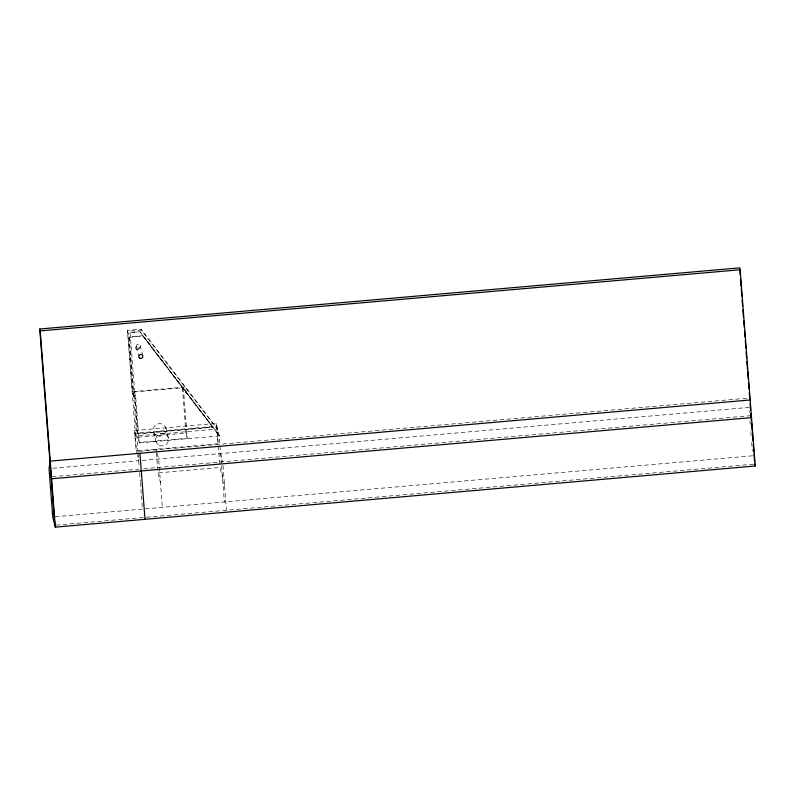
<?xml version="1.0" encoding="UTF-8"?>
<svg xmlns="http://www.w3.org/2000/svg" width="795" height="795" viewBox="0 0 795 795"><rect width="100%" height="100%" fill="white"/><g stroke="black" fill="none" stroke-linecap="round" stroke-linejoin="round"><path stroke-width="0.6" stroke-dasharray="3.98 2.98" d="M135.587 436.147L127.448 330.402L141.152 329.209L217.532 428.992L135.587 436.147L134.176 430.592L216.121 423.437L219.281 435.918L221.477 464.459M217.741 429.837L141.371 330.054L127.667 331.247L132.308 391.687L133.739 397.341L135.716 397.172L139.195 442.487L187.252 438.284L183.764 392.978L182.452 387.781L134.405 391.985L137.883 437.3L139.195 442.487M137.863 433.792L130.042 332.529L140 331.664L213.04 427.223L137.863 433.792L213 427.034M213.04 427.223L140.049 331.853L130.042 332.529M219.172 435.501L142.802 335.709L129.098 336.911L133.739 397.341M127.448 330.402L129.207 337.328L142.901 336.136L219.281 435.918L137.336 443.083M132.308 391.687L185.016 387.076L186.447 392.74L183.764 392.978M137.883 437.3L185.941 433.096L187.252 438.284M139.423 451.322L748.443 398.106M52.709 468.245L138.698 460.732L137.316 455.287M142.216 460.424L748.95 407.418L749.317 412.257M52.341 476.702L138.767 469.149M143.706 468.722L749.794 415.765M156.973 452.454L156.148 449.185L157.967 472.896L219.986 467.48L224.548 485.526M55.193 516.72L752.666 455.783M56.077 525.137L145.117 517.366M146.35 517.257L753.531 464.201M220.642 453.577L222.729 461.816M141.152 329.209L141.371 330.054M165.837 427.75L168.292 437.419M140.159 345.537L142.454 354.61M136.352 346.888L138.648 355.961M153.544 432.112L155.999 441.781M157.251 453.548L158.632 458.993L162.349 507.359M157.967 472.896L160.451 482.704M134.405 391.985L135.716 397.172M137.038 454.193L134.176 430.592M216.121 423.437L218.158 443.769L136.213 450.924L134.852 433.275L216.797 426.11L219.798 465.045M749.973 420.714L750.251 424.341M750.808 431.596L751.275 437.647M751.643 442.477L752.299 450.944M222.998 465.373L226.446 510.181M221.567 465.671L224.359 501.943M182.452 387.781L185.941 433.096M129.207 337.328L138.062 452.494M138.151 453.677L139.155 466.784M139.622 472.826L140.278 481.293M140.367 482.495L141.301 494.589M141.391 495.802L142.414 509.098M136.67 349.432A1.829 1.769 -14.2 0 0 139.284 347.663A1.829 1.769 -14.2 0 0 136.432 346.372A1.829 1.769 -14.2 0 0 136.67 349.432M137.376 347.991A2.027 1.958 -14.2 0 0 140.268 346.034A2.027 1.958 -14.2 0 0 137.118 344.603A2.027 1.958 -14.2 0 0 137.376 347.991M159.318 445.349A6.519 6.32 -14.2 0 0 168.639 439.039A6.519 6.32 -14.2 0 0 158.473 434.428A6.519 6.32 -14.2 0 0 159.318 445.349M156.863 435.68A6.519 6.32 -14.2 0 0 166.185 429.36A6.519 6.32 -14.2 0 0 156.029 424.749A6.519 6.32 -14.2 0 0 156.863 435.68"/><path stroke-width="1.19" d="M54.845 525.247L39.75 329.011L739.678 267.855L740.155 269.753L755.25 465.989L55.322 527.145L52.738 516.939L49.022 468.573L50.244 461.12L750.172 399.965M39.75 329.011L40.227 330.899L740.155 269.753M51.596 478.779L751.533 417.623L751.037 415.656M754.753 464.022L755.25 465.989M739.777 269.098L740.254 275.269M740.533 278.966L741.099 286.369M741.298 288.843L741.864 296.247M742.152 299.953L742.619 306.125M742.908 309.821L743.474 317.225M743.762 320.932L744.239 327.103M744.518 330.8L744.995 336.971M745.283 340.677L745.849 348.081M746.137 351.788L746.604 357.959M746.893 361.655L747.459 369.069M747.658 371.533L748.224 378.937M748.502 382.643L748.979 388.815M749.268 392.511L749.834 399.915M750.122 403.622L750.599 409.793M750.878 413.499L751.404 420.495M751.643 423.367L752.209 430.771M752.428 433.792L752.984 441.046M753.253 444.345L753.819 451.759M754.008 454.223L754.584 461.627M139.92 453.279L144.998 519.304M40.227 330.899L55.322 527.145M139.96 358.197A2.027 1.958 -14.2 0 0 142.852 356.24A2.027 1.958 -14.2 0 0 139.701 354.809A2.027 1.958 -14.2 0 0 139.96 358.197"/></g></svg>
